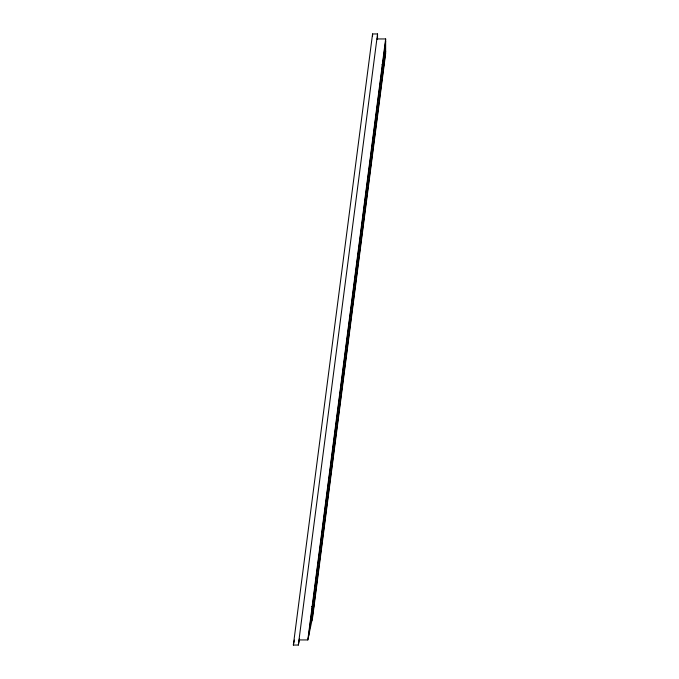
<?xml version="1.0" encoding="UTF-8"?>
<svg xmlns="http://www.w3.org/2000/svg" width="679" height="679" viewBox="0 0 679 679"><rect width="100%" height="100%" fill="white"/><g stroke="black" fill="none" stroke-linecap="round" stroke-linejoin="round"><path stroke-width="1.02" d="M299.592 639.049L298.327 645.05L293.353 645.05L372.567 33.95L377.532 33.95L377.532 39.136M298.327 645.05L377.532 33.95M298.989 639.932L307.816 639.932L385.647 38.949L376.887 38.949M308.631 636.079L385.647 41.385M311.865 620.776L385.647 51.044M293.353 645.05L294.414 640.051M310.464 621.964L313.698 606.661L311.737 606.661M307.816 639.932L312.679 616.922L385.647 53.471L385.647 38.949M381.912 64.819L383.856 64.819L383.856 55.169M372.567 33.95L372.567 36.021"/></g></svg>
